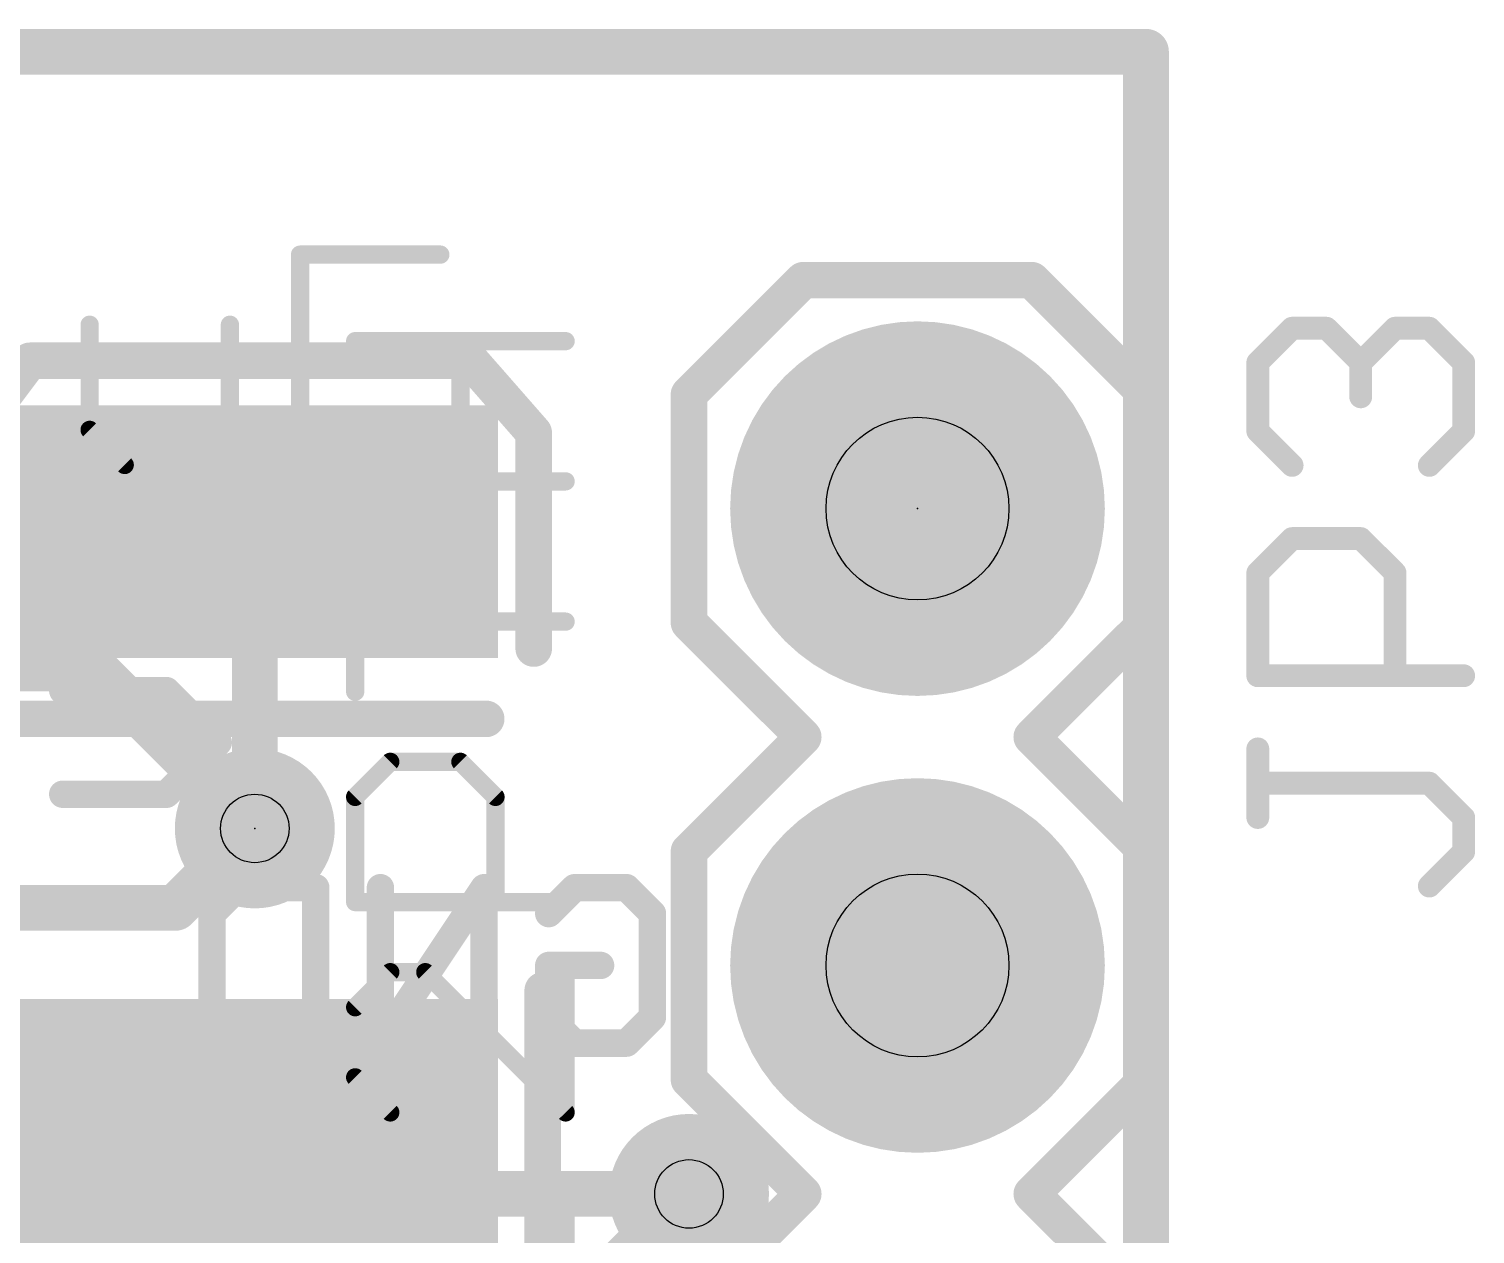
# Model space of a CAD drawing. Extents: x -26 to 81, y -15 to 33.
# Drawn here: x 11.57 to 19.61, y 26.45 to 33.15 of the extents above; entities that cross this region are included whole.
import ezdxf

# ---------------------------------------------------------------- set-up
doc = ezdxf.new("R2010")
doc.units = 0
for name, color, linetype in [('1', 12, 'CONTINUOUS'), ('16', 132, 'CONTINUOUS'), ('17', 110, 'CONTINUOUS'), ('18', 110, 'CONTINUOUS'), ('20', 53, 'CONTINUOUS'), ('21', 53, 'CONTINUOUS'), ('22', 53, 'CONTINUOUS'), ('23', 53, 'CONTINUOUS'), ('25', 253, 'CONTINUOUS'), ('27', 253, 'CONTINUOUS'), ('29', 253, 'CONTINUOUS'), ('30', 253, 'CONTINUOUS'), ('31', 253, 'CONTINUOUS'), ('44', 253, 'CONTINUOUS'), ('51', 53, 'CONTINUOUS')]:
    doc.layers.add(name, color=color, linetype=linetype)

# ---------------------------------------------------------------- blocks, each defined once
blk = doc.blocks.new('RECT')
blk.add_solid([(-0.5, -0.5), (0.5, -0.5), (-0.5, 0.5), (0.5, 0.5)])
blk = doc.blocks.new('ROUNDP')
at = {"const_width": 0.5}
blk.add_lwpolyline([(0, -0.25, 1), (0, 0.25, 1), (0, -0.25)], format="xyb", dxfattribs=at)
blk = doc.blocks.new('ROUNDV')
at = {"const_width": 0.5}
blk.add_lwpolyline([(0, -0.25, 1), (0, 0.25, 1), (0, -0.25)], format="xyb", dxfattribs=at)

msp = doc.modelspace()

# ---------------------------------------------------------------- linework, layer by layer
at = {"layer": '1', "const_width": 0.254}
for points in [[(17.78, 33.02), (0, 33.02)], [(17.78, 20.32), (17.78, 33.02)], [(11.303, 30.353), (12.826, 30.353)], [(12.826, 30.353), (12.827, 30.352)], [(12.827, 28.702), (12.827, 30.352)], [(12.385, 28.26), (12.827, 28.702)], [(11.176, 28.26), (12.385, 28.26)], [(14.605, 26.035), (15.24, 26.67)]]:
    msp.add_lwpolyline(points, dxfattribs=at)
at = {"layer": '1', "const_width": 0.127}
for points in [[(17.8435, 33.02, 1), (17.7165, 33.02)], [(17.78, 32.9565, 1), (17.78, 33.0835)], [(12.8709, 30.3979, 1), (12.7811, 30.3081)], [(12.8905, 30.352, 1), (12.7635, 30.352)], [(12.826, 30.2895, 1), (12.826, 30.4165)], [(12.7821, 30.3071, 1), (12.8719, 30.3969)], [(12.8719, 28.6571, 1), (12.7821, 28.7469)], [(12.7635, 28.702, 1), (12.8905, 28.702)], [(12.385, 28.1965, 1), (12.385, 28.3235)], [(12.3401, 28.3049, 1), (12.4299, 28.2151)], [(15.2849, 26.6251, 1), (15.1951, 26.7149)]]:
    msp.add_lwpolyline(points, format="xyb", dxfattribs=at)
at = {"layer": '16', "const_width": 0.254}
for points in [[(17.78, 33.02), (0, 33.02)], [(17.78, 20.32), (17.78, 33.02)], [(10.414, 29.591), (11.938, 29.591)], [(11.938, 29.591), (12.827, 28.702)], [(15.24, 26.67), (9.906, 26.67)]]:
    msp.add_lwpolyline(points, dxfattribs=at)
at = {"layer": '16', "const_width": 0.127}
for points in [[(17.8435, 33.02, 1), (17.7165, 33.02)], [(17.78, 32.9565, 1), (17.78, 33.0835)], [(11.9829, 29.6359, 1), (11.8931, 29.5461)], [(11.938, 29.5275, 1), (11.938, 29.6545)], [(12.7821, 28.6571, 1), (12.8719, 28.7469)], [(15.24, 26.6065, 1), (15.24, 26.7335)]]:
    msp.add_lwpolyline(points, format="xyb", dxfattribs=at)
at = {"layer": '20', "const_width": 0.2032}
for points in [[(17.78, 33.02), (0, 33.02)], [(17.78, 0), (17.78, 33.02)]]:
    msp.add_lwpolyline(points, dxfattribs=at)
at = {"layer": '20', "const_width": 0.1016}
for points in [[(17.8308, 33.02, 1), (17.7292, 33.02)], [(17.78, 32.9692, 1), (17.78, 33.0708)]]:
    msp.add_lwpolyline(points, format="xyb", dxfattribs=at)
at = {"layer": '21', "const_width": 0.2032}
for points in [[(15.875, 31.75), (15.24, 31.115)], [(17.145, 31.75), (15.875, 31.75)], [(17.78, 31.115), (17.145, 31.75)], [(11.577, 31.302), (11.277, 30.902)], [(14.027, 31.302), (11.577, 31.302)], [(14.377, 30.902), (14.027, 31.302)], [(15.24, 29.845), (15.24, 31.115)], [(17.78, 31.115), (17.78, 29.845)], [(14.377, 29.702), (14.377, 30.902)], [(15.875, 29.21), (15.24, 29.845)], [(17.78, 29.845), (17.145, 29.21)], [(11.516, 29.311), (14.113, 29.311)], [(15.24, 28.575), (15.875, 29.21)], [(17.145, 29.21), (17.78, 28.575)], [(15.24, 27.305), (15.24, 28.575)], [(17.78, 28.575), (17.78, 27.305)], [(14.427, 27.802), (14.427, 26.102)], [(15.875, 26.67), (15.24, 27.305)], [(17.78, 27.305), (17.145, 26.67)], [(15.24, 26.035), (15.875, 26.67)], [(17.145, 26.67), (17.78, 26.035)]]:
    msp.add_lwpolyline(points, dxfattribs=at)
at = {"layer": '21', "const_width": 0.1016}
for points in [[(15.875, 31.8008, 1), (15.875, 31.6992)], [(15.9109, 31.7141, 1), (15.8391, 31.7859)], [(17.1809, 31.7859, 1), (17.1091, 31.7141)], [(17.145, 31.6992, 1), (17.145, 31.8008)], [(11.577, 31.3528, 1), (11.577, 31.2512)], [(11.6176, 31.2715, 1), (11.5364, 31.3325)], [(14.0652, 31.3355, 1), (13.9888, 31.2685)], [(14.027, 31.2512, 1), (14.027, 31.3528)], [(15.2908, 31.115, 1), (15.1892, 31.115)], [(15.2041, 31.1509, 1), (15.2759, 31.0791)], [(17.8308, 31.115, 1), (17.7292, 31.115)], [(17.7441, 31.0791, 1), (17.8159, 31.1509)], [(14.4278, 30.902, 1), (14.3262, 30.902)], [(14.3388, 30.8685, 1), (14.4152, 30.9355)], [(15.2759, 29.8809, 1), (15.2041, 29.8091)], [(17.8159, 29.8091, 1), (17.7441, 29.8809)], [(15.1892, 29.845, 1), (15.2908, 29.845)], [(17.7292, 29.845, 1), (17.8308, 29.845)], [(14.3262, 29.702, 1), (14.4278, 29.702)], [(14.113, 29.2602, 1), (14.113, 29.3618)], [(15.9109, 29.1741, 1), (15.8391, 29.2459)], [(15.8391, 29.1741, 1), (15.9109, 29.2459)], [(17.1809, 29.2459, 1), (17.1091, 29.1741)], [(17.1091, 29.2459, 1), (17.1809, 29.1741)], [(15.2908, 28.575, 1), (15.1892, 28.575)], [(15.2041, 28.6109, 1), (15.2759, 28.5391)], [(17.8308, 28.575, 1), (17.7292, 28.575)], [(17.7441, 28.5391, 1), (17.8159, 28.6109)], [(14.4778, 27.802, 1), (14.3762, 27.802)], [(15.2759, 27.3409, 1), (15.2041, 27.2691)], [(15.1892, 27.305, 1), (15.2908, 27.305)], [(17.7292, 27.305, 1), (17.8308, 27.305)], [(17.8159, 27.2691, 1), (17.7441, 27.3409)], [(15.9109, 26.6341, 1), (15.8391, 26.7059)], [(17.1809, 26.7059, 1), (17.1091, 26.6341)], [(15.8391, 26.6341, 1), (15.9109, 26.7059)], [(17.1091, 26.7059, 1), (17.1809, 26.6341)]]:
    msp.add_lwpolyline(points, format="xyb", dxfattribs=at)
at = {"layer": '22', "const_width": 0.1524}
for points in [[(11.7595, 29.8276), (11.7595, 30.4038)], [(11.7595, 30.4038), (12.1916, 30.4038)], [(12.1916, 30.4038), (12.0476, 30.1157)], [(12.6238, 30.2597), (12.4797, 30.4038)], [(12.6238, 29.9716), (12.6238, 30.2597)], [(12.0476, 30.1157), (12.0476, 29.9716)], [(12.0476, 29.9716), (12.1916, 29.8276)], [(12.4797, 29.8276), (12.6238, 29.9716)], [(12.1916, 29.8276), (12.4797, 29.8276)], [(11.7595, 29.4683), (12.3357, 29.4683)], [(12.3357, 29.4683), (12.6238, 29.1802)], [(12.6238, 29.1802), (12.3357, 28.8921)], [(12.3357, 28.8921), (11.7595, 28.8921)], [(12.5895, 28.2285), (12.7336, 28.3725)], [(12.7336, 28.3725), (13.1658, 28.3725)], [(13.1658, 28.3725), (13.1658, 27.5082)], [(14.1013, 28.3725), (13.5251, 27.5082)], [(13.5251, 27.5082), (13.5251, 28.3725)], [(14.1013, 27.5082), (14.1013, 28.3725)], [(14.4606, 28.2285), (14.6046, 28.3725)], [(14.6046, 28.3725), (14.8927, 28.3725)], [(14.8927, 28.3725), (15.0368, 28.2285)], [(12.5895, 27.6523), (12.5895, 28.2285)], [(15.0368, 28.2285), (15.0368, 27.6523)], [(14.4606, 27.6523), (14.4606, 27.9404)], [(14.4606, 27.9404), (14.7487, 27.9404)], [(12.7336, 27.5082), (12.5895, 27.6523)], [(14.6046, 27.5082), (14.4606, 27.6523)], [(15.0368, 27.6523), (14.8927, 27.5082)], [(13.1658, 27.5082), (12.7336, 27.5082)], [(14.8927, 27.5082), (14.6046, 27.5082)]]:
    msp.add_lwpolyline(points, dxfattribs=at)
at = {"layer": '22', "const_width": 0.0762}
for points in [[(11.7976, 30.4038, 1), (11.7214, 30.4038)], [(11.7595, 30.4419, 1), (11.7595, 30.3657)], [(12.2257, 30.3868, 1), (12.1576, 30.4208)], [(12.1916, 30.3657, 1), (12.1916, 30.4419)], [(12.5067, 30.4307, 1), (12.4528, 30.3769)], [(12.6619, 30.2597, 1), (12.5857, 30.2597)], [(12.5969, 30.2328, 1), (12.6507, 30.2867)], [(12.0857, 30.1157, 1), (12.0095, 30.1157)], [(12.0135, 30.1327, 1), (12.0817, 30.0986)], [(12.0745, 29.9986, 1), (12.0206, 29.9447)], [(12.0095, 29.9716, 1), (12.0857, 29.9716)], [(12.5857, 29.9716, 1), (12.6619, 29.9716)], [(12.6507, 29.9447, 1), (12.5969, 29.9986)], [(12.1916, 29.8657, 1), (12.1916, 29.7895)], [(12.4797, 29.7895, 1), (12.4797, 29.8657)], [(11.7214, 29.8276, 1), (11.7976, 29.8276)], [(12.1647, 29.8006, 1), (12.2186, 29.8545)], [(12.4528, 29.8545, 1), (12.5067, 29.8006)], [(11.7595, 29.5064, 1), (11.7595, 29.4302)], [(12.3626, 29.4952, 1), (12.3087, 29.4413)], [(12.3357, 29.4302, 1), (12.3357, 29.5064)], [(12.6507, 29.1532, 1), (12.5969, 29.2071)], [(12.5969, 29.1532, 1), (12.6507, 29.2071)], [(11.7595, 28.9302, 1), (11.7595, 28.854)], [(12.3087, 28.919, 1), (12.3626, 28.8651)], [(12.3357, 28.854, 1), (12.3357, 28.9302)], [(12.7336, 28.4106, 1), (12.7336, 28.3344)], [(12.7605, 28.3456, 1), (12.7067, 28.3995)], [(13.2039, 28.3725, 1), (13.1277, 28.3725)], [(13.1658, 28.3344, 1), (13.1658, 28.4106)], [(13.5632, 28.3725, 1), (13.487, 28.3725)], [(14.1394, 28.3725, 1), (14.0632, 28.3725)], [(14.133, 28.3514, 1), (14.0696, 28.3937)], [(14.6046, 28.4106, 1), (14.6046, 28.3344)], [(14.6316, 28.3456, 1), (14.5777, 28.3995)], [(14.9197, 28.3995, 1), (14.8658, 28.3456)], [(14.8927, 28.3344, 1), (14.8927, 28.4106)], [(12.6276, 28.2285, 1), (12.5514, 28.2285)], [(12.5626, 28.2554, 1), (12.6165, 28.2015)], [(14.4336, 28.2554, 1), (14.4875, 28.2015)], [(15.0749, 28.2285, 1), (14.9987, 28.2285)], [(15.0099, 28.2015, 1), (15.0637, 28.2554)], [(14.4987, 27.9404, 1), (14.4225, 27.9404)], [(14.4606, 27.9785, 1), (14.4606, 27.9023)], [(14.7487, 27.9023, 1), (14.7487, 27.9785)], [(12.6165, 27.6792, 1), (12.5626, 27.6253)], [(12.5514, 27.6523, 1), (12.6276, 27.6523)], [(14.4875, 27.6792, 1), (14.4336, 27.6253)], [(14.4225, 27.6523, 1), (14.4987, 27.6523)], [(14.9987, 27.6523, 1), (15.0749, 27.6523)], [(15.0637, 27.6253, 1), (15.0099, 27.6792)], [(12.7336, 27.5463, 1), (12.7336, 27.4701)], [(12.7067, 27.4813, 1), (12.7605, 27.5351)], [(13.1658, 27.4701, 1), (13.1658, 27.5463)], [(14.6046, 27.5463, 1), (14.6046, 27.4701)], [(14.5777, 27.4813, 1), (14.6316, 27.5351)], [(14.8658, 27.5351, 1), (14.9197, 27.4813)], [(14.8927, 27.4701, 1), (14.8927, 27.5463)], [(13.1277, 27.5082, 1), (13.2039, 27.5082)], [(13.4934, 27.5293, 1), (13.5568, 27.4871)], [(13.487, 27.5082, 1), (13.5632, 27.5082)], [(14.0632, 27.5082, 1), (14.1394, 27.5082)]]:
    msp.add_lwpolyline(points, format="xyb", dxfattribs=at)
at = {"layer": '23'}
for p in [(16.51, 30.48), (12.827, 28.702)]:
    msp.add_point(p, dxfattribs=at)
at = {"layer": '25', "const_width": 0.127}
for points in [[(18.4013, 31.2923), (18.592, 31.4829)], [(18.592, 31.4829), (18.7827, 31.4829)], [(18.7827, 31.4829), (18.9733, 31.2923)], [(18.9733, 31.2923), (19.164, 31.4829)], [(19.164, 31.4829), (19.3546, 31.4829)], [(19.3546, 31.4829), (19.5453, 31.2923)], [(18.4013, 30.911), (18.4013, 31.2923)], [(18.9733, 31.2923), (18.9733, 31.1016)], [(19.5453, 31.2923), (19.5453, 30.911)], [(18.592, 30.7203), (18.4013, 30.911)], [(19.5453, 30.911), (19.3546, 30.7203)], [(18.4013, 30.1229), (18.592, 30.3136)], [(18.592, 30.3136), (18.9733, 30.3136)], [(18.9733, 30.3136), (19.164, 30.1229)], [(18.4013, 29.5509), (18.4013, 30.1229)], [(19.164, 30.1229), (19.164, 29.5509)], [(19.5453, 29.5509), (18.4013, 29.5509)], [(18.4013, 28.7628), (18.4013, 29.1442)], [(19.3546, 28.9535), (18.4013, 28.9535)], [(19.5453, 28.7628), (19.3546, 28.9535)], [(19.5453, 28.5722), (19.5453, 28.7628)], [(19.3546, 28.3815), (19.5453, 28.5722)]]:
    msp.add_lwpolyline(points, dxfattribs=at)
at = {"layer": '25', "const_width": 0.0635}
for points in [[(18.592, 31.5147, 1), (18.592, 31.4512)], [(18.6144, 31.4605, 1), (18.5695, 31.5054)], [(18.8051, 31.5054, 1), (18.7602, 31.4605)], [(18.7827, 31.4512, 1), (18.7827, 31.5147)], [(19.164, 31.5147, 1), (19.164, 31.4512)], [(19.1864, 31.4605, 1), (19.1415, 31.5054)], [(19.3771, 31.5054, 1), (19.3322, 31.4605)], [(19.3546, 31.4512, 1), (19.3546, 31.5147)], [(18.4331, 31.2923, 1), (18.3696, 31.2923)], [(18.3789, 31.3147, 1), (18.4238, 31.2698)], [(19.0051, 31.2923, 1), (18.9416, 31.2923)], [(18.9509, 31.3147, 1), (18.9958, 31.2698)], [(18.9509, 31.2698, 1), (18.9958, 31.3147)], [(19.577, 31.2923, 1), (19.5136, 31.2923)], [(19.5228, 31.2698, 1), (19.5678, 31.3147)], [(18.9416, 31.1016, 1), (19.0051, 31.1016)], [(18.4238, 30.9334, 1), (18.3789, 30.8885)], [(19.5678, 30.8885, 1), (19.5228, 30.9334)], [(18.3696, 30.911, 1), (18.4331, 30.911)], [(19.5136, 30.911, 1), (19.577, 30.911)], [(18.5695, 30.6978, 1), (18.6144, 30.7427)], [(19.3322, 30.7427, 1), (19.3771, 30.6978)], [(18.592, 30.3453, 1), (18.592, 30.2818)], [(18.6144, 30.2911, 1), (18.5695, 30.336)], [(18.9958, 30.336, 1), (18.9509, 30.2911)], [(18.9733, 30.2818, 1), (18.9733, 30.3453)], [(18.4331, 30.1229, 1), (18.3696, 30.1229)], [(18.3789, 30.1453, 1), (18.4238, 30.1004)], [(19.1957, 30.1229, 1), (19.1322, 30.1229)], [(19.1415, 30.1004, 1), (19.1864, 30.1453)], [(18.4013, 29.5827, 1), (18.4013, 29.5192)], [(18.3696, 29.5509, 1), (18.4331, 29.5509)], [(19.1322, 29.5509, 1), (19.1957, 29.5509)], [(19.5453, 29.5192, 1), (19.5453, 29.5827)], [(18.4331, 29.1442, 1), (18.3696, 29.1442)], [(18.4013, 28.9852, 1), (18.4013, 28.9217)], [(19.3771, 28.9759, 1), (19.3322, 28.931)], [(19.3546, 28.9217, 1), (19.3546, 28.9852)], [(18.3696, 28.7628, 1), (18.4331, 28.7628)], [(19.577, 28.7628, 1), (19.5136, 28.7628)], [(19.5228, 28.7404, 1), (19.5678, 28.7853)], [(19.5678, 28.5497, 1), (19.5228, 28.5946)], [(19.5136, 28.5722, 1), (19.577, 28.5722)], [(19.3322, 28.404, 1), (19.3771, 28.3591)]]:
    msp.add_lwpolyline(points, format="xyb", dxfattribs=at)
at = {"layer": '27', "const_width": 0.1016}
for points in [[(13.0784, 30.7228), (13.0784, 31.8922)], [(13.0784, 31.8922), (13.858, 31.8922)], [(11.909, 31.5024), (11.909, 30.9177)], [(12.6886, 30.7228), (12.6886, 31.5024)], [(13.3848, 31.411), (14.5542, 31.411)], [(13.9695, 30.6314), (13.9695, 31.411)], [(13.0784, 31.3075), (13.4682, 31.3075)], [(11.909, 30.9177), (12.1039, 30.7228)], [(12.1039, 30.7228), (12.6886, 30.7228)], [(14.5542, 30.6314), (13.3848, 30.6314)], [(13.3848, 29.462), (13.3848, 30.2416)], [(14.5542, 29.8518), (13.3848, 29.8518)], [(13.3848, 28.8773), (13.5797, 29.0722)], [(13.5797, 29.0722), (13.9695, 29.0722)], [(13.9695, 29.0722), (14.1644, 28.8773)], [(13.3848, 28.2926), (13.3848, 28.8773)], [(14.1644, 28.8773), (14.1644, 28.2926)], [(14.5542, 28.2926), (13.3848, 28.2926)], [(13.5797, 27.9028), (13.3848, 27.7079)], [(13.7746, 27.9028), (13.5797, 27.9028)], [(14.5542, 27.1232), (13.7746, 27.9028)], [(14.5542, 27.9028), (14.5542, 27.1232)], [(13.3848, 27.7079), (13.3848, 27.3181)], [(13.3848, 27.3181), (13.5797, 27.1232)], [(14.5542, 25.9538), (14.5542, 26.7334)]]:
    msp.add_lwpolyline(points, dxfattribs=at)
at = {"layer": '27', "const_width": 0.0508}
for points in [[(13.1038, 31.8922, 1), (13.053, 31.8922)], [(13.0784, 31.9176, 1), (13.0784, 31.8668)], [(13.858, 31.8668, 1), (13.858, 31.9176)], [(11.9344, 31.5024, 1), (11.8836, 31.5024)], [(12.714, 31.5024, 1), (12.6632, 31.5024)], [(13.3848, 31.4364, 1), (13.3848, 31.3856)], [(13.9949, 31.411, 1), (13.9441, 31.411)], [(14.5542, 31.3856, 1), (14.5542, 31.4364)], [(13.0784, 31.3329, 1), (13.0784, 31.2821)], [(13.4682, 31.2821, 1), (13.4682, 31.3329)], [(11.927, 30.9357, 1), (11.891, 30.8997)], [(11.8836, 30.9177, 1), (11.9344, 30.9177)], [(12.1039, 30.7482, 1), (12.1039, 30.6974)], [(12.0859, 30.7048, 1), (12.1219, 30.7408)], [(12.6632, 30.7228, 1), (12.714, 30.7228)], [(12.6886, 30.6974, 1), (12.6886, 30.7482)], [(13.053, 30.7228, 1), (13.1038, 30.7228)], [(13.3848, 30.6568, 1), (13.3848, 30.606)], [(13.9441, 30.6314, 1), (13.9949, 30.6314)], [(14.5542, 30.606, 1), (14.5542, 30.6568)], [(13.4102, 30.2416, 1), (13.3594, 30.2416)], [(13.3848, 29.8772, 1), (13.3848, 29.8264)], [(14.5542, 29.8264, 1), (14.5542, 29.8772)], [(13.3594, 29.462, 1), (13.4102, 29.462)], [(13.5797, 29.0976, 1), (13.5797, 29.0468)], [(13.5977, 29.0542, 1), (13.5617, 29.0902)], [(13.9875, 29.0902, 1), (13.9515, 29.0542)], [(13.9695, 29.0468, 1), (13.9695, 29.0976)], [(13.3668, 28.8953, 1), (13.4028, 28.8593)], [(13.4102, 28.8773, 1), (13.3594, 28.8773)], [(14.1898, 28.8773, 1), (14.139, 28.8773)], [(14.1464, 28.8593, 1), (14.1824, 28.8953)], [(13.3848, 28.318, 1), (13.3848, 28.2672)], [(13.3594, 28.2926, 1), (13.4102, 28.2926)], [(14.139, 28.2926, 1), (14.1898, 28.2926)], [(14.5542, 28.2672, 1), (14.5542, 28.318)], [(13.5797, 27.9282, 1), (13.5797, 27.8774)], [(13.5977, 27.8848, 1), (13.5617, 27.9208)], [(13.7926, 27.9208, 1), (13.7566, 27.8848)], [(13.7746, 27.8774, 1), (13.7746, 27.9282)], [(14.5796, 27.9028, 1), (14.5288, 27.9028)], [(13.3668, 27.7259, 1), (13.4028, 27.6899)], [(13.4102, 27.7079, 1), (13.3594, 27.7079)], [(13.4028, 27.3361, 1), (13.3668, 27.3001)], [(13.3594, 27.3181, 1), (13.4102, 27.3181)], [(13.5617, 27.1052, 1), (13.5977, 27.1412)], [(14.5362, 27.1052, 1), (14.5722, 27.1412)], [(14.5288, 27.1232, 1), (14.5796, 27.1232)], [(14.5796, 26.7334, 1), (14.5288, 26.7334)]]:
    msp.add_lwpolyline(points, format="xyb", dxfattribs=at)
at = {"layer": '44'}
for centre, radius in [((16.51, 30.48), 0.508), ((12.827, 28.702), 0.1905), ((16.51, 27.94), 0.508), ((15.24, 26.67), 0.1905)]:
    msp.add_circle(centre, radius, dxfattribs=at)

# ---------------------------------------------------------------- block references
at = {"layer": '1', "xscale": 2.5, "yscale": 1.2, "rotation": 180}
for p in [(12.827, 30.352), (12.827, 27.052)]:
    msp.add_blockref('RECT', p, dxfattribs=at)
at = {"layer": '17'}
for p, xscale, yscale in [((16.51, 30.48), 1.8796, 1.8796), ((16.51, 30.48), 1.8796, 1.8796), ((16.51, 30.48), 1.524, 1.524), ((16.51, 30.48), 1.524, 1.524), ((16.51, 27.94), 1.8796, 1.8796), ((16.51, 27.94), 1.8796, 1.8796), ((16.51, 27.94), 1.524, 1.524), ((16.51, 27.94), 1.524, 1.524)]:
    msp.add_blockref('ROUNDP', p, dxfattribs=dict(at, xscale=xscale, yscale=yscale))
at = {"layer": '18', "xscale": 0.889, "yscale": 0.889}
for p in [(12.827, 28.702), (12.827, 28.702), (15.24, 26.67), (15.24, 26.67)]:
    msp.add_blockref('ROUNDV', p, dxfattribs=at)
at = {"layer": '29', "xscale": 2.0828, "yscale": 2.0828}
for p in [(16.51, 30.48), (16.51, 27.94)]:
    msp.add_blockref('ROUNDP', p, dxfattribs=at)
at = {"layer": '29', "xscale": 2.7032, "yscale": 1.4032, "rotation": 180}
for p in [(12.827, 30.352), (12.827, 27.052)]:
    msp.add_blockref('RECT', p, dxfattribs=at)
at = {"layer": '30', "xscale": 2.0828, "yscale": 2.0828}
for p in [(16.51, 30.48), (16.51, 27.94)]:
    msp.add_blockref('ROUNDP', p, dxfattribs=at)
at = {"layer": '31', "xscale": 2.5, "yscale": 1.2, "rotation": 180}
for p in [(12.827, 30.352), (12.827, 27.052)]:
    msp.add_blockref('RECT', p, dxfattribs=at)
at = {"layer": '51', "xscale": 0.508, "yscale": 0.508, "rotation": 270}
for p in [(16.51, 30.48), (16.51, 27.94)]:
    msp.add_blockref('RECT', p, dxfattribs=at)

doc.saveas('drawing.dxf')
